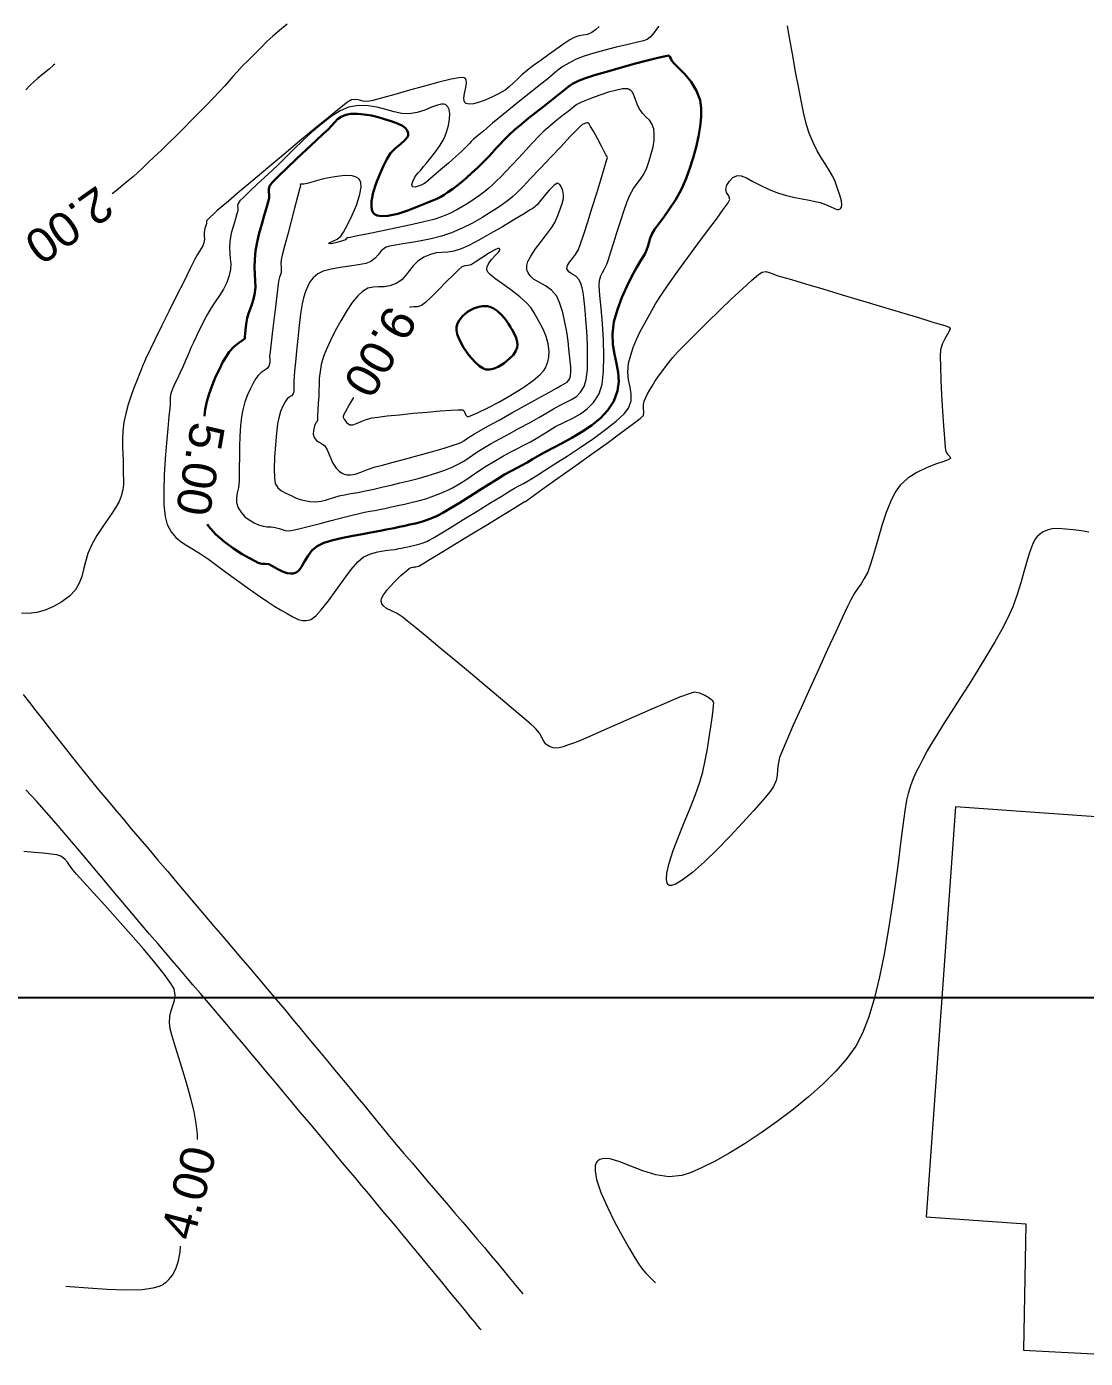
# Model space of a CAD drawing. Header units: metres. Extents: x 2662 to 3279, y 1027 to 1511.
# Drawn here: x 3076.2 to 3169.1, y 1061 to 1177.9 of the extents above; entities that cross this region are included whole.
import ezdxf

# ---------------------------------------------------------------- set-up
doc = ezdxf.new("R2010")
doc.units = ezdxf.units.M
doc.header["$LTSCALE"] = 1000
doc.layers.add('01 main point', color=1, linetype='Continuous')
for name, color, linetype, lineweight in [('BANGUNAN', 7, 'Continuous', 13), ('CONT-MJR', 251, 'Continuous', 30), ('CONT-MNR', 252, 'Continuous', 9), ('TEXT KONT', 3, 'Continuous', 15)]:
    doc.layers.add(name, color=color, linetype=linetype, lineweight=lineweight)
doc.styles.get("Standard").update_dxf_attribs({"font": 'arial.ttf'})

msp = doc.modelspace()

# ---------------------------------------------------------------- linework, layer by layer
at = {"layer": '01 main point'}
msp.add_lwpolyline([(2684.6, 1092.67), (3187.11, 1092.67), (3187.11, 1448.02), (2684.6, 1448.02)], close=True, dxfattribs=at)
at = {"layer": 'BANGUNAN', "elevation": 4.24}
msp.add_lwpolyline([(3177.66, 1060.98), (3178.33, 1071.75), (3188.79, 1071), (3191.37, 1107), (3157.71, 1109.41), (3155.13, 1073.41), (3163.91, 1072.79), (3163.69, 1061.71)], close=True, dxfattribs=at)
at = {"layer": 'CONT-MJR', "elevation": 5, "flags": 128}
msp.add_lwpolyline([(3092.04, 1134.23), (3092.11, 1134.1), (3092.77, 1133.34), (3093.52, 1132.67), (3094.31, 1132.09), (3095.07, 1131.61), (3095.73, 1131.24), (3096.22, 1130.98), (3096.5, 1130.85), (3096.81, 1130.76), (3097.09, 1130.75), (3097.43, 1130.71), (3097.74, 1130.56), (3098.15, 1130.32), (3098.63, 1130.08), (3099.04, 1129.94), (3099.35, 1129.9), (3099.55, 1129.91), (3099.66, 1129.93), (3099.74, 1129.96), (3099.88, 1130.03), (3100.08, 1130.2), (3100.3, 1130.49), (3100.56, 1130.95), (3100.84, 1131.44), (3101.2, 1131.91), (3101.68, 1132.31), (3102.27, 1132.59), (3103.04, 1132.83), (3103.92, 1133.04), (3104.81, 1133.22), (3105.66, 1133.37), (3106.37, 1133.49), (3106.89, 1133.59), (3107.36, 1133.69), (3107.73, 1133.76), (3108.07, 1133.82), (3108.44, 1133.89), (3108.91, 1134), (3109.36, 1134.1), (3109.82, 1134.2), (3110.3, 1134.3), (3110.82, 1134.44), (3111.37, 1134.62), (3111.99, 1134.87), (3112.09, 1134.91), (3112.31, 1135.02), (3112.7, 1135.23), (3113.3, 1135.57), (3114.14, 1136.08), (3115.03, 1136.64), (3115.92, 1137.21), (3116.77, 1137.75), (3117.52, 1138.23), (3118.11, 1138.59), (3118.72, 1138.93), (3119.22, 1139.19), (3119.66, 1139.42), (3120.1, 1139.66), (3120.59, 1139.93), (3121.18, 1140.3), (3121.71, 1140.6), (3122.39, 1140.95), (3123.18, 1141.36), (3124.03, 1141.82), (3124.91, 1142.33), (3125.76, 1142.91), (3126.54, 1143.55), (3127.2, 1144.26), (3127.72, 1145.05), (3128.05, 1145.93), (3128.16, 1146.75), (3128.1, 1147.55), (3127.95, 1148.34), (3127.78, 1149.15), (3127.64, 1150.02), (3127.6, 1150.95), (3127.73, 1151.99), (3128.03, 1153.08), (3128.41, 1154.13), (3128.85, 1155.11), (3129.31, 1156.01), (3129.75, 1156.79), (3130.13, 1157.45), (3130.43, 1157.96), (3130.6, 1158.29), (3130.74, 1158.71), (3130.83, 1159.04), (3130.92, 1159.36), (3131.09, 1159.77), (3131.3, 1160.11), (3131.65, 1160.59), (3132.11, 1161.2), (3132.62, 1161.92), (3133.15, 1162.74), (3133.65, 1163.64), (3134.08, 1164.6), (3134.4, 1165.49), (3134.69, 1166.41), (3134.95, 1167.35), (3135.16, 1168.27), (3135.31, 1169.16), (3135.39, 1170.01), (3135.38, 1170.78), (3135.29, 1171.47), (3134.98, 1172.3), (3134.5, 1173.08), (3133.94, 1173.76), (3133.41, 1174.32), (3133, 1174.72), (3132.8, 1174.93), (3132.71, 1175.12), (3132.65, 1175.28), (3132.54, 1175.38), (3132.26, 1175.34), (3131.59, 1175.19), (3130.64, 1174.95), (3129.5, 1174.65), (3128.29, 1174.31), (3127.09, 1173.97), (3126.01, 1173.65), (3125.15, 1173.37), (3124.62, 1173.17), (3124.1, 1172.89), (3123.7, 1172.63), (3123.35, 1172.36), (3122.98, 1172.05), (3122.51, 1171.68), (3122.06, 1171.33), (3121.5, 1170.89), (3120.88, 1170.4), (3120.24, 1169.88), (3119.6, 1169.35), (3119.01, 1168.85), (3118.5, 1168.39), (3118.03, 1167.94), (3117.68, 1167.56), (3117.37, 1167.21), (3117.06, 1166.86), (3116.7, 1166.48), (3116.25, 1166.02), (3115.74, 1165.54), (3115.25, 1165.08), (3114.78, 1164.66), (3114.34, 1164.28), (3113.93, 1163.95), (3113.54, 1163.66), (3113.15, 1163.38), (3112.83, 1163.16), (3112.52, 1162.98), (3112.18, 1162.81), (3111.73, 1162.63), (3111.23, 1162.42), (3110.5, 1162.12), (3109.64, 1161.79), (3108.74, 1161.49), (3107.88, 1161.3), (3107.29, 1161.27), (3106.93, 1161.34), (3106.75, 1161.43), (3106.67, 1161.5), (3106.6, 1161.57), (3106.51, 1161.75), (3106.43, 1162.08), (3106.43, 1162.61), (3106.58, 1163.36), (3106.85, 1164.18), (3107.17, 1164.98), (3107.5, 1165.7), (3107.78, 1166.28), (3108.12, 1166.81), (3108.55, 1167.24), (3108.98, 1167.61), (3109.35, 1167.94), (3109.57, 1168.19), (3109.65, 1168.38), (3109.67, 1168.51), (3109.66, 1168.58), (3109.64, 1168.66), (3109.58, 1168.81), (3109.44, 1169), (3109.16, 1169.22), (3108.71, 1169.43), (3108.17, 1169.62), (3107.59, 1169.81), (3107.04, 1169.97), (3106.44, 1170.11), (3105.81, 1170.21), (3105.2, 1170.26), (3104.64, 1170.26), (3104.18, 1170.18), (3103.77, 1170.01), (3103.47, 1169.79), (3103.21, 1169.53), (3102.94, 1169.22), (3102.6, 1168.87), (3102.19, 1168.5), (3101.54, 1167.9), (3100.73, 1167.15), (3099.86, 1166.33), (3099, 1165.51), (3098.27, 1164.79), (3097.73, 1164.23), (3097.49, 1163.93), (3097.42, 1163.65), (3097.43, 1163.41), (3097.46, 1163.16), (3097.45, 1162.85), (3097.37, 1162.53), (3097.22, 1162.01), (3097.02, 1161.35), (3096.8, 1160.59), (3096.58, 1159.79), (3096.39, 1158.99), (3096.26, 1158.25), (3096.19, 1157.48), (3096.18, 1156.79), (3096.21, 1156.16), (3096.24, 1155.59), (3096.25, 1155.05), (3096.2, 1154.54), (3096.08, 1153.99), (3095.94, 1153.53), (3095.78, 1153.12), (3095.64, 1152.73), (3095.53, 1152.33), (3095.43, 1151.8), (3095.38, 1151.3), (3095.35, 1150.91), (3095.33, 1150.74), (3095.33, 1150.63), (3095.32, 1150.53), (3095.16, 1150.42), (3094.8, 1150.16), (3094.35, 1149.8), (3093.93, 1149.36), (3093.7, 1149), (3093.4, 1148.48), (3093.08, 1147.86), (3092.75, 1147.16), (3092.44, 1146.42), (3092.18, 1145.69), (3091.98, 1145), (3091.84, 1144.31), (3091.78, 1143.74), (3091.78, 1143.73)], dxfattribs=at)
at = {"layer": 'CONT-MJR', "elevation": 10, "flags": 128}
msp.add_lwpolyline([(3118.75, 1151.36), (3118.71, 1151.43), (3118.62, 1151.58), (3118.46, 1151.83), (3118.23, 1152.17), (3117.88, 1152.6), (3117.47, 1152.98), (3117.11, 1153.21), (3116.82, 1153.33), (3116.62, 1153.37), (3116.52, 1153.39), (3116.41, 1153.39), (3116.2, 1153.38), (3115.86, 1153.32), (3115.41, 1153.16), (3114.88, 1152.87), (3114.42, 1152.49), (3114.14, 1152.13), (3113.98, 1151.85), (3113.92, 1151.66), (3113.9, 1151.56), (3113.89, 1151.47), (3113.89, 1151.27), (3113.96, 1150.93), (3114.16, 1150.42), (3114.53, 1149.74), (3114.99, 1149.07), (3115.5, 1148.48), (3115.92, 1148.12), (3116.21, 1147.93), (3116.4, 1147.85), (3116.48, 1147.83), (3116.58, 1147.81), (3116.79, 1147.81), (3117.12, 1147.87), (3117.56, 1148.04), (3118.09, 1148.37), (3118.56, 1148.77), (3118.87, 1149.09), (3119.04, 1149.32), (3119.12, 1149.47), (3119.15, 1149.53), (3119.18, 1149.61), (3119.22, 1149.75), (3119.25, 1149.97), (3119.24, 1150.25), (3119.14, 1150.6), (3118.97, 1150.97)], close=True, dxfattribs=at)
at = {"layer": 'CONT-MNR', "flags": 128}
for points, elevation in [([(3126.42, 1177.93), (3126.11, 1177.64), (3125.8, 1177.42), (3125.4, 1177.24), (3125.03, 1177.18), (3124.66, 1177.13), (3124.23, 1176.98), (3123.86, 1176.77), (3123.33, 1176.42), (3122.7, 1175.98), (3122.01, 1175.49), (3121.33, 1174.98), (3120.68, 1174.5), (3120.13, 1174.09), (3119.64, 1173.68), (3119.25, 1173.31), (3118.91, 1172.98), (3118.57, 1172.67), (3118.17, 1172.36), (3117.65, 1172.06), (3117.06, 1171.76), (3116.47, 1171.49), (3115.91, 1171.28), (3115.41, 1171.15), (3115.07, 1171.12), (3114.86, 1171.14), (3114.74, 1171.19), (3114.69, 1171.22), (3114.64, 1171.27), (3114.58, 1171.4), (3114.55, 1171.64), (3114.61, 1172.04), (3114.73, 1172.58), (3114.79, 1172.98), (3114.76, 1173.23), (3114.69, 1173.36), (3114.64, 1173.41), (3114.6, 1173.43), (3114.46, 1173.45), (3114.11, 1173.42), (3113.44, 1173.3), (3112.36, 1173.05), (3111.1, 1172.71), (3109.77, 1172.34), (3108.5, 1171.98), (3107.4, 1171.66), (3106.56, 1171.44), (3106.12, 1171.34), (3105.71, 1171.37), (3105.38, 1171.47), (3105.06, 1171.54), (3104.68, 1171.5), (3104.34, 1171.28), (3103.64, 1170.74), (3102.66, 1169.96), (3101.47, 1168.98), (3100.13, 1167.88), (3098.73, 1166.71), (3097.33, 1165.54), (3096.01, 1164.42), (3094.83, 1163.42), (3093.87, 1162.61), (3093.2, 1162.03), (3092.89, 1161.77), (3092.57, 1161.47), (3092.27, 1161.2), (3092.06, 1160.98), (3091.96, 1160.88), (3091.96, 1160.78), (3091.96, 1160.68), (3091.91, 1160.53), (3091.82, 1160.22), (3091.74, 1159.85), (3091.74, 1159.53), (3091.77, 1159.26), (3091.73, 1158.94), (3091.63, 1158.68), (3091.49, 1158.45), (3091.33, 1158.21), (3091.15, 1157.91), (3090.94, 1157.5), (3090.53, 1156.69), (3089.98, 1155.57), (3089.33, 1154.28), (3088.66, 1152.92), (3088.01, 1151.62), (3087.45, 1150.48), (3087.04, 1149.63), (3086.82, 1149.19), (3086.64, 1148.8), (3086.5, 1148.5), (3086.37, 1148.2), (3086.22, 1147.8), (3086.07, 1147.44), (3085.86, 1146.92), (3085.61, 1146.27), (3085.34, 1145.53), (3085.08, 1144.75), (3084.86, 1143.96), (3084.7, 1143.2), (3084.6, 1142.4), (3084.57, 1141.68), (3084.59, 1141.03), (3084.62, 1140.42), (3084.65, 1139.84), (3084.65, 1139.27), (3084.64, 1138.66), (3084.66, 1138.17), (3084.66, 1137.73), (3084.61, 1137.25), (3084.47, 1136.69), (3084.27, 1136.22), (3083.99, 1135.72), (3083.63, 1135.18), (3083.22, 1134.6), (3082.78, 1133.95), (3082.33, 1133.24), (3081.89, 1132.45), (3081.54, 1131.65), (3081.32, 1130.92), (3081.16, 1130.25), (3081, 1129.63), (3080.78, 1129.04), (3080.44, 1128.47), (3079.91, 1127.92), (3079.24, 1127.41), (3078.53, 1127), (3077.8, 1126.69), (3077.05, 1126.48), (3076.29, 1126.39), (3075.7, 1126.41)], 3), ([(3099.04, 1178.13), (3098.37, 1177.6), (3097.79, 1177.1), (3097.26, 1176.61), (3096.76, 1176.1), (3096.23, 1175.57), (3095.65, 1174.99), (3095.09, 1174.44), (3094.65, 1173.97), (3094.26, 1173.54), (3093.9, 1173.13), (3093.52, 1172.7), (3093.08, 1172.22), (3092.55, 1171.65), (3091.98, 1171.06), (3091.35, 1170.42), (3090.67, 1169.74), (3089.98, 1169.04), (3089.28, 1168.34), (3088.6, 1167.67), (3087.96, 1167.05), (3087.37, 1166.49), (3086.81, 1165.96), (3086.35, 1165.52), (3085.93, 1165.13), (3085.53, 1164.77), (3085.11, 1164.4), (3084.62, 1163.99), (3084.02, 1163.5), (3083.68, 1163.24)], 2), ([(3131.68, 1177.96), (3131.46, 1177.69), (3131.25, 1177.42), (3131.09, 1177.2), (3130.9, 1177.01), (3130.64, 1176.81), (3130.31, 1176.69), (3129.69, 1176.53), (3128.87, 1176.33), (3127.93, 1176.11), (3126.93, 1175.87), (3125.97, 1175.61), (3125.1, 1175.34), (3124.42, 1175.07), (3123.77, 1174.73), (3123.25, 1174.42), (3122.81, 1174.09), (3122.39, 1173.74), (3121.91, 1173.35), (3121.32, 1172.88), (3120.7, 1172.39), (3119.88, 1171.74), (3118.96, 1170.99), (3118, 1170.2), (3117.08, 1169.45), (3116.29, 1168.79), (3115.71, 1168.3), (3115.41, 1168.04), (3115.2, 1167.83), (3115.04, 1167.66), (3114.88, 1167.48), (3114.67, 1167.27), (3114.38, 1167), (3113.85, 1166.53), (3113.19, 1165.95), (3112.5, 1165.35), (3111.86, 1164.8), (3111.39, 1164.39), (3111.17, 1164.21), (3111.03, 1164.11), (3110.87, 1164.04), (3110.62, 1163.94), (3110.28, 1163.83), (3110.03, 1163.85), (3109.98, 1164.05), (3110.07, 1164.33), (3110.21, 1164.65), (3110.36, 1164.87), (3110.55, 1165.09), (3110.77, 1165.33), (3111.01, 1165.63), (3111.26, 1165.94), (3111.63, 1166.39), (3112.05, 1166.94), (3112.46, 1167.53), (3112.82, 1168.11), (3113.04, 1168.65), (3113.19, 1169.23), (3113.3, 1169.79), (3113.31, 1170.31), (3113.25, 1170.66), (3113.14, 1170.87), (3113.04, 1170.99), (3112.98, 1171.05), (3112.93, 1171.08), (3112.8, 1171.13), (3112.58, 1171.13), (3112.23, 1171.04), (3111.71, 1170.84), (3111.12, 1170.6), (3110.46, 1170.38), (3109.75, 1170.26), (3109.11, 1170.3), (3108.43, 1170.44), (3107.71, 1170.65), (3106.95, 1170.84), (3106.15, 1170.98), (3105.31, 1171), (3104.43, 1170.84), (3103.7, 1170.52), (3102.9, 1170.03), (3102.07, 1169.4), (3101.24, 1168.69), (3100.41, 1167.92), (3099.63, 1167.16), (3098.9, 1166.44), (3098.27, 1165.81), (3097.74, 1165.32), (3097.04, 1164.69), (3096.37, 1164.07), (3095.75, 1163.49), (3095.25, 1162.99), (3094.89, 1162.62), (3094.73, 1162.4), (3094.68, 1162.19), (3094.7, 1162), (3094.7, 1161.76), (3094.63, 1161.49), (3094.49, 1161.04), (3094.31, 1160.45), (3094.13, 1159.78), (3094, 1159.05), (3093.96, 1158.49), (3093.99, 1158.01), (3094.04, 1157.56), (3094.08, 1157.11), (3094.06, 1156.63), (3093.95, 1156.06), (3093.74, 1155.45), (3093.44, 1154.87), (3093.09, 1154.31), (3092.72, 1153.76), (3092.36, 1153.22), (3092.04, 1152.68), (3091.73, 1152.09), (3091.48, 1151.6), (3091.26, 1151.15), (3091.04, 1150.7), (3090.81, 1150.19), (3090.59, 1149.71), (3090.42, 1149.33), (3090.27, 1148.98), (3090.11, 1148.6), (3089.9, 1148.12), (3089.64, 1147.55), (3089.37, 1146.98), (3089.12, 1146.46), (3088.93, 1146.02), (3088.82, 1145.7), (3088.77, 1145.38), (3088.77, 1145.11), (3088.77, 1144.77), (3088.74, 1144.42), (3088.66, 1143.68), (3088.56, 1142.63), (3088.44, 1141.37), (3088.33, 1139.97), (3088.25, 1138.54), (3088.21, 1137.16), (3088.22, 1135.92), (3088.31, 1134.9), (3088.49, 1134.2), (3088.85, 1133.56), (3089.26, 1133.07), (3089.72, 1132.68), (3090.24, 1132.35), (3090.81, 1132.02), (3091.44, 1131.64), (3092.12, 1131.16), (3092.83, 1130.63), (3093.66, 1130.01), (3094.58, 1129.34), (3095.51, 1128.67), (3096.42, 1128.03), (3097.25, 1127.47), (3097.94, 1127.02), (3098.45, 1126.72), (3099.04, 1126.39), (3099.54, 1126.09), (3100.01, 1125.87), (3100.39, 1125.77), (3100.7, 1125.77), (3100.92, 1125.8), (3101.03, 1125.82), (3101.1, 1125.85), (3101.27, 1125.95), (3101.57, 1126.21), (3102.02, 1126.7), (3102.66, 1127.51), (3103.34, 1128.43), (3104.02, 1129.37), (3104.67, 1130.24), (3105.25, 1130.92), (3105.71, 1131.33), (3106.36, 1131.64), (3107.01, 1131.82), (3107.63, 1131.92), (3108.15, 1131.97), (3108.53, 1132.02), (3108.84, 1132.09), (3109.08, 1132.13), (3109.32, 1132.18), (3109.63, 1132.25), (3109.99, 1132.33), (3110.38, 1132.41), (3110.8, 1132.53), (3111.29, 1132.71), (3111.35, 1132.74), (3111.5, 1132.82), (3111.84, 1133.01), (3112.46, 1133.38), (3113.44, 1133.97), (3114.56, 1134.66), (3115.72, 1135.37), (3116.84, 1136.07), (3117.82, 1136.67), (3118.56, 1137.13), (3118.99, 1137.39), (3119.43, 1137.64), (3119.78, 1137.82), (3120.13, 1138.01), (3120.57, 1138.27), (3120.95, 1138.51), (3121.64, 1138.94), (3122.55, 1139.52), (3123.62, 1140.21), (3124.77, 1140.98), (3125.92, 1141.77), (3127, 1142.55), (3127.92, 1143.27), (3128.62, 1143.91), (3129.01, 1144.41), (3129.23, 1145.07), (3129.25, 1145.68), (3129.15, 1146.28), (3129.01, 1146.91), (3128.94, 1147.59), (3129.02, 1148.37), (3129.2, 1149.08), (3129.43, 1149.76), (3129.71, 1150.44), (3130.04, 1151.14), (3130.43, 1151.88), (3130.87, 1152.68), (3131.38, 1153.57), (3131.87, 1154.35), (3132.54, 1155.33), (3133.34, 1156.44), (3134.21, 1157.64), (3135.1, 1158.84), (3135.95, 1159.99), (3136.72, 1161.02), (3137.33, 1161.86), (3137.75, 1162.46), (3137.91, 1162.75), (3137.82, 1163.08), (3137.62, 1163.35), (3137.54, 1163.66), (3137.64, 1163.99), (3137.87, 1164.35), (3138.18, 1164.67), (3138.57, 1164.86), (3138.91, 1164.82), (3139.37, 1164.64), (3139.93, 1164.34), (3140.58, 1163.99), (3141.3, 1163.64), (3142.08, 1163.34), (3142.87, 1163.11), (3143.6, 1162.93), (3144.26, 1162.79), (3144.86, 1162.68), (3145.39, 1162.58), (3145.84, 1162.48), (3146.3, 1162.32), (3146.72, 1162.12), (3147.09, 1161.95), (3147.34, 1161.88), (3147.49, 1161.88), (3147.58, 1161.92), (3147.62, 1161.95), (3147.66, 1161.99), (3147.71, 1162.08), (3147.73, 1162.28), (3147.7, 1162.62), (3147.56, 1163.14), (3147.36, 1163.72), (3147.15, 1164.33), (3146.94, 1164.77), (3146.66, 1165.26), (3146.33, 1165.79), (3145.96, 1166.38), (3145.58, 1167.03), (3145.21, 1167.76), (3144.88, 1168.56), (3144.65, 1169.3), (3144.41, 1170.28), (3144.17, 1171.43), (3143.92, 1172.68), (3143.68, 1173.96), (3143.46, 1175.21), (3143.26, 1176.34), (3143.09, 1177.29), (3142.96, 1178)], 4), ([(3078.65, 1174.63), (3078.53, 1174.53), (3078.13, 1174.19), (3077.73, 1173.87), (3077.41, 1173.61), (3077.12, 1173.38), (3076.81, 1173.12), (3076.43, 1172.76), (3076.08, 1172.39)], 1), ([(3104.86, 1145.35), (3104.52, 1144.76), (3104.12, 1144.07), (3103.98, 1143.81), (3103.97, 1143.76), (3103.96, 1143.71), (3103.96, 1143.62), (3104.04, 1143.47), (3104.26, 1143.17), (3104.55, 1142.96), (3104.79, 1142.97), (3105.12, 1143.08), (3105.52, 1143.25), (3105.98, 1143.43), (3106.49, 1143.56), (3106.99, 1143.64), (3107.82, 1143.74), (3108.89, 1143.85), (3110.09, 1143.97), (3111.32, 1144.08), (3112.47, 1144.18), (3113.44, 1144.25), (3114.03, 1144.28), (3114.31, 1144.28), (3114.42, 1144.28), (3114.45, 1144.27), (3114.49, 1144.24), (3114.57, 1144.17), (3114.64, 1144.02), (3114.71, 1143.82), (3114.86, 1143.67), (3115.14, 1143.76), (3115.75, 1144.02), (3116.6, 1144.43), (3117.61, 1144.95), (3118.69, 1145.55), (3119.73, 1146.2), (3120.65, 1146.86), (3121.24, 1147.37), (3121.57, 1147.73), (3121.72, 1147.96), (3121.77, 1148.07), (3121.82, 1148.21), (3121.91, 1148.49), (3122, 1148.89), (3122.04, 1149.41), (3121.96, 1150.06), (3121.78, 1150.71), (3121.5, 1151.37), (3121.14, 1152.07), (3120.72, 1152.8), (3120.63, 1152.95), (3120.42, 1153.25), (3120.05, 1153.67), (3119.47, 1154.2), (3118.69, 1154.8), (3117.93, 1155.34), (3117.27, 1155.81), (3116.86, 1156.15), (3116.67, 1156.37), (3116.59, 1156.51), (3116.58, 1156.57), (3116.57, 1156.66), (3116.6, 1156.84), (3116.72, 1157.11), (3116.99, 1157.47), (3117.37, 1157.88), (3117.61, 1158.15), (3117.7, 1158.31), (3117.7, 1158.39), (3117.68, 1158.42), (3117.65, 1158.45), (3117.53, 1158.44), (3117.26, 1158.34), (3116.79, 1158.07), (3116.14, 1157.63), (3115.54, 1157.23), (3115.18, 1157.01), (3114.89, 1156.94), (3114.65, 1156.92), (3114.38, 1156.83), (3114.11, 1156.6), (3113.63, 1156.13), (3113.01, 1155.51), (3112.34, 1154.83), (3111.7, 1154.2), (3111.17, 1153.7), (3110.83, 1153.44), (3110.48, 1153.33), (3110.17, 1153.31), (3109.86, 1153.29), (3109.79, 1153.26)], 9), ([(3169.42, 1133.52), (3168.79, 1133.64), (3168.04, 1133.73), (3167.37, 1133.81), (3166.76, 1133.86), (3166.19, 1133.82), (3165.76, 1133.71), (3165.43, 1133.56), (3165.21, 1133.42), (3165.1, 1133.34), (3165.03, 1133.28), (3164.89, 1133.14), (3164.7, 1132.88), (3164.48, 1132.44), (3164.22, 1131.75), (3163.98, 1130.95), (3163.73, 1130.05), (3163.46, 1129.07), (3163.14, 1128.05), (3162.76, 1126.99), (3162.29, 1125.94), (3161.8, 1124.99), (3161.18, 1123.91), (3160.48, 1122.72), (3159.71, 1121.46), (3158.91, 1120.19), (3158.11, 1118.93), (3157.34, 1117.73), (3156.64, 1116.63), (3156.04, 1115.67), (3155.56, 1114.88), (3155.24, 1114.32), (3154.86, 1113.61), (3154.55, 1113.02), (3154.28, 1112.49), (3154.04, 1111.96), (3153.81, 1111.35), (3153.55, 1110.58), (3153.42, 1110.01), (3153.27, 1109.05), (3153.1, 1107.77), (3152.9, 1106.23), (3152.68, 1104.48), (3152.42, 1102.57), (3152.14, 1100.56), (3151.81, 1098.51), (3151.45, 1096.47), (3151.05, 1094.49), (3150.6, 1092.64), (3150.1, 1090.97), (3149.56, 1089.54), (3148.96, 1088.39), (3148.18, 1087.31), (3147.2, 1086.2), (3146.07, 1085.07), (3144.81, 1083.94), (3143.47, 1082.84), (3142.07, 1081.78), (3140.65, 1080.78), (3139.25, 1079.86), (3137.9, 1079.03), (3136.63, 1078.31), (3135.49, 1077.73), (3134.5, 1077.3), (3133.69, 1077.04), (3132.55, 1076.93), (3131.4, 1077.1), (3130.28, 1077.44), (3129.22, 1077.85), (3128.25, 1078.23), (3127.4, 1078.49), (3126.84, 1078.54), (3126.49, 1078.45), (3126.3, 1078.32), (3126.22, 1078.23), (3126.16, 1078.14), (3126.08, 1077.9), (3126.07, 1077.45), (3126.21, 1076.68), (3126.59, 1075.54), (3127.15, 1074.27), (3127.79, 1072.97), (3128.46, 1071.73), (3129.08, 1070.65), (3129.57, 1069.82), (3129.87, 1069.34), (3130.19, 1068.87), (3130.53, 1068.47), (3130.85, 1068.14), (3131.13, 1067.86), (3131.37, 1067.62)], 4), ([(3075.85, 1119.29), (3076.42, 1118.57), (3076.98, 1117.85), (3077.55, 1117.11), (3078.15, 1116.34), (3078.78, 1115.53), (3079.45, 1114.67), (3080.19, 1113.74), (3081, 1112.73), (3081.75, 1111.81), (3082.48, 1110.92), (3083.2, 1110.06), (3083.91, 1109.21), (3084.63, 1108.35), (3085.35, 1107.49), (3086.1, 1106.61), (3086.88, 1105.7), (3087.69, 1104.74), (3088.55, 1103.72), (3089.35, 1102.77), (3090.16, 1101.81), (3090.97, 1100.86), (3091.78, 1099.91), (3092.58, 1098.97), (3093.39, 1098.03), (3094.18, 1097.09), (3094.97, 1096.16), (3095.75, 1095.25), (3096.52, 1094.34), (3097.28, 1093.44), (3098.07, 1092.49), (3098.82, 1091.61), (3099.51, 1090.78), (3100.17, 1089.98), (3100.8, 1089.23), (3101.41, 1088.49), (3102.02, 1087.76), (3102.62, 1087.04), (3103.22, 1086.3), (3103.85, 1085.55), (3104.58, 1084.67), (3105.19, 1083.92), (3105.73, 1083.27), (3106.23, 1082.65), (3106.73, 1082.04), (3107.27, 1081.39), (3107.88, 1080.65), (3108.61, 1079.77), (3109.28, 1078.98), (3110, 1078.14), (3110.74, 1077.27), (3111.51, 1076.37), (3112.28, 1075.48), (3113.03, 1074.6), (3113.77, 1073.74), (3114.47, 1072.93), (3115.11, 1072.17), (3115.69, 1071.49), (3116.35, 1070.71), (3116.96, 1069.98), (3117.53, 1069.3), (3118.06, 1068.67), (3118.54, 1068.09), (3118.98, 1067.55), (3119.38, 1067.07), (3119.74, 1066.65)], 3), ([(3116.06, 1063.48), (3115.98, 1063.58), (3115.81, 1063.79), (3115.54, 1064.12), (3115.14, 1064.6), (3114.6, 1065.26), (3114.02, 1065.98), (3113.38, 1066.75), (3112.71, 1067.57), (3112.01, 1068.43), (3111.28, 1069.31), (3110.6, 1070.14), (3110.02, 1070.83), (3109.52, 1071.44), (3109.04, 1072.01), (3108.57, 1072.58), (3108.06, 1073.19), (3107.48, 1073.88), (3106.8, 1074.7), (3106.2, 1075.42), (3105.6, 1076.13), (3105, 1076.85), (3104.39, 1077.58), (3103.76, 1078.34), (3103.11, 1079.11), (3102.43, 1079.93), (3101.72, 1080.78), (3100.96, 1081.68), (3100.16, 1082.64), (3099.37, 1083.59), (3098.62, 1084.48), (3097.91, 1085.33), (3097.23, 1086.15), (3096.55, 1086.95), (3095.88, 1087.75), (3095.19, 1088.57), (3094.48, 1089.42), (3093.73, 1090.31), (3092.92, 1091.26), (3092.13, 1092.19), (3091.42, 1093.03), (3090.76, 1093.79), (3090.15, 1094.52), (3089.55, 1095.22), (3088.95, 1095.91), (3088.33, 1096.64), (3087.67, 1097.4), (3086.95, 1098.24), (3086.16, 1099.17), (3085.39, 1100.08), (3084.6, 1101.01), (3083.79, 1101.98), (3082.97, 1102.96), (3082.14, 1103.95), (3081.3, 1104.95), (3080.45, 1105.95), (3079.6, 1106.95), (3078.75, 1107.94), (3077.9, 1108.91), (3077.05, 1109.87), (3076.09, 1110.92)], 3), ([(3091.16, 1080.21), (3091.16, 1080.67), (3091.06, 1081.61), (3090.86, 1082.67), (3090.59, 1083.81), (3090.26, 1084.98), (3089.91, 1086.15), (3089.55, 1087.27), (3089.23, 1088.3), (3088.96, 1089.2), (3088.77, 1089.92), (3088.69, 1090.44), (3088.72, 1091.03), (3088.84, 1091.53), (3089, 1091.98), (3089.13, 1092.42), (3089.19, 1092.88), (3089.11, 1093.42), (3088.83, 1093.91), (3088.25, 1094.71), (3087.42, 1095.74), (3086.41, 1096.93), (3085.3, 1098.21), (3084.15, 1099.51), (3083.03, 1100.77), (3082.01, 1101.9), (3081.16, 1102.83), (3080.55, 1103.51), (3080.24, 1103.85), (3079.96, 1104.23), (3079.75, 1104.55), (3079.51, 1104.83), (3079.15, 1105.09), (3078.82, 1105.19), (3078.3, 1105.27), (3077.62, 1105.33), (3076.81, 1105.39), (3075.91, 1105.48)], 4), ([(3079.61, 1067.32), (3079.94, 1067.3), (3081.56, 1067.18), (3083.23, 1067.07), (3084.84, 1067.01), (3086.29, 1067.04), (3087.26, 1067.17), (3087.84, 1067.33), (3088.14, 1067.48), (3088.27, 1067.57), (3088.41, 1067.68), (3088.65, 1067.92), (3088.96, 1068.29), (3089.26, 1068.83), (3089.5, 1069.55), (3089.64, 1070.33), (3089.68, 1070.84)], 4)]:
    msp.add_lwpolyline(points, dxfattribs=dict(at, elevation=elevation))
for points, elevation in [([(3112.68, 1137.02), (3112.84, 1137.09), (3113.14, 1137.23), (3113.56, 1137.44), (3114.06, 1137.72), (3114.63, 1138.08), (3115.2, 1138.46), (3115.79, 1138.87), (3116.45, 1139.31), (3117.24, 1139.78), (3118.02, 1140.23), (3118.68, 1140.58), (3119.26, 1140.88), (3119.81, 1141.17), (3120.39, 1141.48), (3121.04, 1141.85), (3121.8, 1142.32), (3122.61, 1142.8), (3123.39, 1143.18), (3124.11, 1143.53), (3124.78, 1143.91), (3125.39, 1144.35), (3125.94, 1144.93), (3126.42, 1145.68), (3126.69, 1146.53), (3126.82, 1147.67), (3126.85, 1149), (3126.81, 1150.43), (3126.71, 1151.86), (3126.6, 1153.19), (3126.5, 1154.32), (3126.44, 1155.16), (3126.45, 1155.62), (3126.57, 1156.04), (3126.73, 1156.35), (3126.91, 1156.66), (3127.11, 1157.07), (3127.25, 1157.47), (3127.46, 1158.14), (3127.72, 1158.98), (3128.02, 1159.93), (3128.33, 1160.89), (3128.63, 1161.8), (3128.9, 1162.58), (3129.13, 1163.14), (3129.45, 1163.71), (3129.76, 1164.14), (3130.06, 1164.52), (3130.35, 1164.96), (3130.62, 1165.54), (3130.83, 1166.14), (3131.01, 1166.75), (3131.16, 1167.37), (3131.25, 1167.95), (3131.27, 1168.49), (3131.22, 1168.96), (3131.06, 1169.39), (3130.84, 1169.71), (3130.57, 1169.99), (3130.28, 1170.29), (3129.98, 1170.68), (3129.76, 1171.12), (3129.62, 1171.54), (3129.49, 1171.91), (3129.35, 1172.16), (3129.2, 1172.31), (3129.07, 1172.4), (3129, 1172.43), (3128.94, 1172.45), (3128.79, 1172.47), (3128.48, 1172.45), (3127.98, 1172.36), (3127.25, 1172.16), (3126.49, 1171.91), (3125.77, 1171.65), (3125.18, 1171.42), (3124.82, 1171.26), (3124.48, 1171.08), (3124.24, 1170.91), (3124, 1170.71), (3123.7, 1170.47), (3123.38, 1170.23), (3123, 1169.94), (3122.57, 1169.6), (3122.1, 1169.2), (3121.58, 1168.74), (3121.14, 1168.3), (3120.59, 1167.73), (3119.99, 1167.08), (3119.37, 1166.4), (3118.77, 1165.76), (3118.24, 1165.2), (3117.82, 1164.78), (3117.4, 1164.37), (3117.06, 1164.04), (3116.74, 1163.75), (3116.38, 1163.45), (3115.91, 1163.1), (3115.45, 1162.78), (3114.99, 1162.46), (3114.49, 1162.15), (3113.94, 1161.83), (3113.32, 1161.53), (3112.6, 1161.23), (3111.9, 1161), (3110.93, 1160.75), (3109.77, 1160.48), (3108.52, 1160.22), (3107.28, 1159.96), (3106.14, 1159.73), (3105.21, 1159.55), (3104.57, 1159.42), (3104.32, 1159.37), (3104.23, 1159.29), (3104.15, 1159.21), (3103.9, 1159.12), (3103.41, 1158.97), (3102.92, 1158.86), (3102.67, 1158.87), (3102.77, 1158.98), (3103.06, 1159.1), (3103.43, 1159.27), (3103.74, 1159.52), (3103.97, 1159.88), (3104.33, 1160.53), (3104.75, 1161.37), (3105.14, 1162.3), (3105.42, 1163.2), (3105.52, 1163.84), (3105.49, 1164.23), (3105.42, 1164.44), (3105.36, 1164.53), (3105.29, 1164.6), (3105.1, 1164.72), (3104.73, 1164.82), (3104.1, 1164.85), (3103.18, 1164.74), (3102.24, 1164.55), (3101.4, 1164.34), (3100.78, 1164.16), (3100.51, 1164.08), (3100.32, 1164.1), (3100.2, 1164.1), (3100.19, 1164.02), (3100.2, 1163.93), (3100.13, 1163.66), (3099.94, 1162.97), (3099.68, 1161.99), (3099.38, 1160.85), (3099.08, 1159.7), (3098.81, 1158.66), (3098.61, 1157.86), (3098.52, 1157.45), (3098.49, 1157.12), (3098.5, 1156.83), (3098.51, 1156.58), (3098.5, 1156.35), (3098.44, 1156.12), (3098.37, 1155.93), (3098.3, 1155.7), (3098.25, 1155.34), (3098.15, 1154.58), (3098.03, 1153.55), (3097.88, 1152.37), (3097.75, 1151.2), (3097.62, 1150.15), (3097.53, 1149.37), (3097.49, 1148.98), (3097.5, 1148.65), (3097.52, 1148.39), (3097.44, 1148.11), (3097.27, 1147.91), (3097.03, 1147.74), (3096.75, 1147.56), (3096.48, 1147.3), (3096.29, 1147.02), (3096.06, 1146.63), (3095.81, 1146.15), (3095.56, 1145.59), (3095.33, 1144.97), (3095.14, 1144.29), (3095.03, 1143.66), (3094.95, 1142.87), (3094.89, 1141.97), (3094.86, 1141.02), (3094.84, 1140.09), (3094.83, 1139.24), (3094.82, 1138.53), (3094.81, 1138.01), (3094.75, 1137.45), (3094.66, 1136.98), (3094.59, 1136.56), (3094.6, 1136.14), (3094.74, 1135.67), (3095.02, 1135.22), (3095.36, 1134.86), (3095.75, 1134.58), (3096.14, 1134.36), (3096.52, 1134.19), (3096.92, 1134.05), (3097.27, 1134.01), (3097.62, 1134), (3097.99, 1133.95), (3098.33, 1133.86), (3098.59, 1133.77), (3098.85, 1133.69), (3099.18, 1133.66), (3099.54, 1133.72), (3100.17, 1133.86), (3100.99, 1134.06), (3101.92, 1134.3), (3102.89, 1134.55), (3103.82, 1134.8), (3104.63, 1135), (3105.24, 1135.15), (3105.82, 1135.28), (3106.3, 1135.37), (3106.72, 1135.44), (3107.14, 1135.52), (3107.62, 1135.62), (3108.2, 1135.75), (3108.76, 1135.88), (3109.33, 1136), (3109.92, 1136.13), (3110.54, 1136.28), (3111.2, 1136.46), (3111.91, 1136.71)], 6), ([(3113.38, 1139.17), (3113.52, 1139.23), (3113.77, 1139.35), (3114.1, 1139.52), (3114.48, 1139.74), (3114.9, 1140.01), (3115.31, 1140.3), (3115.77, 1140.62), (3116.36, 1140.98), (3116.96, 1141.32), (3117.7, 1141.72), (3118.54, 1142.18), (3119.42, 1142.66), (3120.3, 1143.14), (3121.13, 1143.6), (3121.85, 1144.01), (3122.41, 1144.35), (3123.01, 1144.69), (3123.54, 1144.95), (3124.01, 1145.19), (3124.43, 1145.46), (3124.8, 1145.82), (3125.12, 1146.32), (3125.3, 1146.93), (3125.4, 1147.82), (3125.42, 1148.89), (3125.4, 1150.03), (3125.34, 1151.17), (3125.27, 1152.21), (3125.2, 1153.04), (3125.14, 1153.57), (3125.08, 1154.11), (3125.02, 1154.58), (3124.94, 1154.99), (3124.83, 1155.36), (3124.68, 1155.69), (3124.39, 1156), (3124.05, 1156.19), (3123.76, 1156.38), (3123.6, 1156.67), (3123.64, 1156.96), (3123.82, 1157.25), (3124.08, 1157.57), (3124.36, 1157.93), (3124.61, 1158.36), (3124.79, 1158.85), (3125.08, 1159.69), (3125.43, 1160.79), (3125.82, 1162.03), (3126.22, 1163.3), (3126.58, 1164.48), (3126.88, 1165.48), (3127.08, 1166.17), (3127.16, 1166.44), (3127.11, 1166.56), (3127.03, 1166.68), (3126.91, 1166.91), (3126.64, 1167.43), (3126.28, 1168.09), (3125.92, 1168.74), (3125.68, 1169.17), (3125.54, 1169.39), (3125.48, 1169.46), (3125.46, 1169.48), (3125.43, 1169.49), (3125.36, 1169.49), (3125.24, 1169.46), (3125.11, 1169.4), (3125.01, 1169.35), (3124.95, 1169.31), (3124.89, 1169.27), (3124.8, 1169.2), (3124.67, 1169.08), (3124.43, 1168.84), (3123.87, 1168.25), (3123.09, 1167.41), (3122.18, 1166.45), (3121.26, 1165.47), (3120.41, 1164.58), (3119.76, 1163.9), (3119.4, 1163.53), (3119.1, 1163.24), (3118.86, 1163.01), (3118.61, 1162.8), (3118.27, 1162.55), (3117.95, 1162.32), (3117.48, 1161.99), (3116.86, 1161.59), (3116.13, 1161.14), (3115.31, 1160.68), (3114.41, 1160.23), (3113.46, 1159.82), (3112.58, 1159.53), (3111.69, 1159.3), (3110.81, 1159.12), (3109.97, 1158.98), (3109.2, 1158.86), (3108.54, 1158.75), (3108.02, 1158.65), (3107.67, 1158.52), (3107.28, 1158.23), (3107.02, 1157.9), (3106.77, 1157.58), (3106.37, 1157.29), (3105.95, 1157.14), (3105.3, 1157.02), (3104.52, 1156.9), (3103.69, 1156.77), (3102.89, 1156.63), (3102.21, 1156.45), (3101.73, 1156.22), (3101.33, 1155.87), (3101.04, 1155.52), (3100.84, 1155.13), (3100.66, 1154.67), (3100.48, 1154.12), (3100.35, 1153.57), (3100.21, 1152.72), (3100.08, 1151.68), (3099.96, 1150.55), (3099.85, 1149.44), (3099.76, 1148.45), (3099.69, 1147.68), (3099.65, 1147.22), (3099.63, 1146.73), (3099.63, 1146.29), (3099.62, 1145.93), (3099.56, 1145.68), (3099.41, 1145.51), (3099.22, 1145.4), (3099.03, 1145.24), (3098.87, 1144.99), (3098.67, 1144.61), (3098.46, 1144.13), (3098.29, 1143.58), (3098.2, 1143.06), (3098.1, 1142.22), (3098.01, 1141.19), (3097.93, 1140.11), (3097.89, 1139.1), (3097.91, 1138.3), (3097.99, 1137.82), (3098.23, 1137.43), (3098.53, 1137.17), (3098.91, 1136.96), (3099.38, 1136.74), (3099.78, 1136.56), (3100.18, 1136.41), (3100.59, 1136.3), (3101.04, 1136.24), (3101.55, 1136.21), (3102.03, 1136.25), (3102.4, 1136.33), (3102.74, 1136.45), (3103.12, 1136.58), (3103.6, 1136.72), (3104.08, 1136.82), (3104.63, 1136.92), (3105.24, 1137.03), (3105.92, 1137.16), (3106.66, 1137.32), (3107.48, 1137.51), (3108.17, 1137.67), (3108.93, 1137.86), (3109.73, 1138.05), (3110.54, 1138.26), (3111.34, 1138.48), (3112.1, 1138.71), (3112.79, 1138.94)], 7), ([(3114.07, 1141.32), (3114.17, 1141.36), (3114.34, 1141.44), (3114.55, 1141.56), (3114.79, 1141.72), (3115.09, 1141.93), (3115.49, 1142.18), (3115.9, 1142.41), (3116.65, 1142.83), (3117.64, 1143.38), (3118.77, 1144), (3119.94, 1144.65), (3121.05, 1145.27), (3122, 1145.79), (3122.69, 1146.18), (3123.03, 1146.38), (3123.36, 1146.56), (3123.62, 1146.71), (3123.83, 1146.96), (3123.91, 1147.23), (3123.94, 1147.6), (3123.93, 1148.04), (3123.89, 1148.55), (3123.84, 1149.11), (3123.78, 1149.62), (3123.7, 1150.31), (3123.58, 1151.12), (3123.43, 1151.98), (3123.23, 1152.83), (3122.99, 1153.6), (3122.7, 1154.25), (3122.26, 1154.79), (3121.73, 1155.17), (3121.18, 1155.47), (3120.68, 1155.76), (3120.36, 1156.04), (3120.19, 1156.3), (3120.11, 1156.5), (3120.09, 1156.62), (3120.08, 1156.72), (3120.09, 1156.94), (3120.18, 1157.29), (3120.42, 1157.78), (3120.84, 1158.42), (3121.33, 1159.06), (3121.82, 1159.68), (3122.25, 1160.25), (3122.54, 1160.74), (3122.8, 1161.34), (3123.02, 1161.9), (3123.19, 1162.4), (3123.29, 1162.83), (3123.31, 1163.16), (3123.25, 1163.51), (3123.13, 1163.83), (3122.97, 1164.07), (3122.76, 1164.17), (3122.48, 1164.01), (3122.05, 1163.57), (3121.58, 1163.02), (3121.19, 1162.54), (3120.98, 1162.29), (3120.86, 1162.18), (3120.77, 1162.09), (3120.64, 1161.99), (3120.38, 1161.83), (3119.78, 1161.46), (3118.93, 1160.95), (3117.93, 1160.36), (3116.88, 1159.75), (3115.86, 1159.18), (3114.98, 1158.71), (3114.32, 1158.41), (3113.68, 1158.22), (3113.13, 1158.13), (3112.63, 1158.1), (3112.13, 1158.05), (3111.61, 1157.93), (3111.03, 1157.67), (3110.49, 1157.31), (3110.09, 1156.91), (3109.77, 1156.5), (3109.46, 1156.09), (3109.09, 1155.7), (3108.6, 1155.36), (3108.05, 1155.15), (3107.55, 1155.08), (3107.07, 1155.07), (3106.6, 1155.05), (3106.13, 1154.95), (3105.64, 1154.68), (3105.23, 1154.29), (3104.75, 1153.69), (3104.25, 1152.94), (3103.74, 1152.1), (3103.26, 1151.22), (3102.83, 1150.37), (3102.48, 1149.6), (3102.23, 1148.97), (3102.03, 1148.27), (3101.92, 1147.63), (3101.86, 1147.04), (3101.84, 1146.49), (3101.83, 1145.97), (3101.81, 1145.47), (3101.76, 1144.86), (3101.73, 1144.27), (3101.7, 1143.76), (3101.69, 1143.4), (3101.68, 1143.26), (3101.63, 1143.22), (3101.59, 1143.18), (3101.53, 1143.07), (3101.45, 1142.88), (3101.41, 1142.71), (3101.35, 1142.45), (3101.33, 1142.14), (3101.4, 1141.84), (3101.57, 1141.62), (3101.8, 1141.48), (3102.06, 1141.33), (3102.34, 1141.11), (3102.54, 1140.75), (3102.77, 1140.21), (3103.05, 1139.6), (3103.34, 1139.16), (3103.61, 1138.88), (3103.82, 1138.74), (3103.93, 1138.68), (3104.05, 1138.64), (3104.27, 1138.58), (3104.59, 1138.56), (3105, 1138.62), (3105.51, 1138.81), (3106.09, 1139.05), (3106.77, 1139.26), (3107.41, 1139.43), (3108.34, 1139.67), (3109.45, 1139.97), (3110.64, 1140.3), (3111.8, 1140.62), (3112.83, 1140.92), (3113.62, 1141.16)], 8), ([(3120.88, 1116.26), (3120.84, 1116.3), (3120.72, 1116.41), (3120.43, 1116.67), (3119.86, 1117.16), (3118.91, 1117.96), (3117.76, 1118.93), (3116.48, 1120.01), (3115.13, 1121.15), (3113.77, 1122.28), (3112.47, 1123.36), (3111.3, 1124.33), (3110.33, 1125.14), (3109.61, 1125.73), (3109.22, 1126.05), (3108.7, 1126.38), (3108.2, 1126.62), (3107.76, 1126.84), (3107.5, 1127.05), (3107.36, 1127.23), (3107.31, 1127.38), (3107.29, 1127.47), (3107.29, 1127.54), (3107.33, 1127.72), (3107.5, 1128.03), (3107.85, 1128.51), (3108.43, 1129.14), (3109.02, 1129.72), (3109.5, 1130.15), (3109.74, 1130.35), (3109.92, 1130.42), (3110.08, 1130.45), (3110.17, 1130.46), (3110.26, 1130.48), (3110.34, 1130.49), (3110.45, 1130.52), (3110.6, 1130.56), (3110.88, 1130.73), (3111.59, 1131.16), (3112.63, 1131.79), (3113.89, 1132.56), (3115.26, 1133.39), (3116.62, 1134.22), (3117.87, 1134.98), (3118.9, 1135.61), (3119.6, 1136.04), (3119.86, 1136.19), (3119.91, 1136.22), (3119.95, 1136.24), (3120.19, 1136.41), (3120.84, 1136.87), (3121.82, 1137.56), (3123.02, 1138.42), (3124.37, 1139.38), (3125.76, 1140.38), (3127.12, 1141.36), (3128.34, 1142.25), (3129.34, 1142.99), (3130.02, 1143.52), (3130.31, 1143.77), (3130.36, 1144.09), (3130.31, 1144.39), (3130.31, 1144.75), (3130.39, 1145.05), (3130.52, 1145.35), (3130.68, 1145.67), (3130.89, 1146.04), (3131.08, 1146.36), (3131.33, 1146.76), (3131.64, 1147.22), (3132.01, 1147.74), (3132.43, 1148.29), (3132.9, 1148.87), (3133.35, 1149.36), (3134.05, 1150.08), (3134.94, 1150.98), (3135.95, 1151.97), (3137.01, 1153), (3138.05, 1154.01), (3139.02, 1154.91), (3139.83, 1155.65), (3140.43, 1156.16), (3140.74, 1156.37), (3141.08, 1156.41), (3141.37, 1156.34), (3141.67, 1156.21), (3142.05, 1156.08), (3142.45, 1155.96), (3143.32, 1155.71), (3144.56, 1155.34), (3146.07, 1154.89), (3147.77, 1154.38), (3149.55, 1153.85), (3151.32, 1153.32), (3152.99, 1152.82), (3154.47, 1152.37), (3155.65, 1152.01), (3156.46, 1151.77), (3156.78, 1151.67), (3156.98, 1151.59), (3157.15, 1151.53), (3157.24, 1151.41), (3157.19, 1151.23), (3157.02, 1150.93), (3156.79, 1150.52), (3156.56, 1150.04), (3156.41, 1149.53), (3156.38, 1149), (3156.39, 1148.09), (3156.43, 1146.9), (3156.49, 1145.55), (3156.57, 1144.17), (3156.66, 1142.87), (3156.74, 1141.77), (3156.81, 1140.98), (3156.86, 1140.62), (3157.02, 1140.38), (3157.22, 1140.19), (3157.28, 1140.01), (3157.09, 1139.89), (3156.62, 1139.72), (3155.95, 1139.49), (3155.16, 1139.18), (3154.33, 1138.78), (3153.54, 1138.28), (3152.87, 1137.67), (3152.43, 1137.04), (3152.02, 1136.21), (3151.64, 1135.25), (3151.29, 1134.22), (3150.98, 1133.17), (3150.69, 1132.17), (3150.44, 1131.27), (3150.21, 1130.54), (3150.01, 1130.03), (3149.71, 1129.45), (3149.43, 1129.01), (3149.15, 1128.61), (3148.86, 1128.17), (3148.54, 1127.6), (3148.27, 1127.05), (3147.81, 1126.08), (3147.2, 1124.77), (3146.49, 1123.22), (3145.71, 1121.54), (3144.93, 1119.8), (3144.17, 1118.12), (3143.48, 1116.58), (3142.91, 1115.27), (3142.49, 1114.3), (3142.28, 1113.76), (3142.14, 1113.16), (3142.09, 1112.66), (3142.07, 1112.2), (3141.98, 1111.73), (3141.75, 1111.2), (3141.44, 1110.77), (3140.84, 1110.04), (3140.02, 1109.09), (3139.03, 1108), (3137.94, 1106.83), (3136.8, 1105.67), (3135.68, 1104.59), (3134.63, 1103.66), (3133.72, 1102.96), (3133.13, 1102.61), (3132.79, 1102.5), (3132.62, 1102.5), (3132.56, 1102.53), (3132.49, 1102.58), (3132.4, 1102.72), (3132.34, 1103.02), (3132.38, 1103.58), (3132.59, 1104.48), (3132.94, 1105.57), (3133.39, 1106.77), (3133.9, 1108.03), (3134.41, 1109.29), (3134.88, 1110.49), (3135.26, 1111.57), (3135.52, 1112.48), (3135.74, 1113.49), (3135.93, 1114.52), (3136.1, 1115.51), (3136.25, 1116.44), (3136.36, 1117.24), (3136.44, 1117.89), (3136.48, 1118.33), (3136.49, 1118.53), (3136.4, 1118.71), (3136.25, 1118.85), (3136.05, 1118.99), (3135.7, 1119.2), (3135.26, 1119.39), (3134.77, 1119.47), (3134.34, 1119.35), (3133.49, 1119.03), (3132.34, 1118.55), (3130.97, 1117.96), (3129.51, 1117.31), (3128.03, 1116.66), (3126.65, 1116.05), (3125.47, 1115.53), (3124.59, 1115.16), (3124.1, 1114.97), (3123.65, 1114.82), (3123.26, 1114.69), (3122.91, 1114.59), (3122.62, 1114.57), (3122.4, 1114.6), (3122.24, 1114.64), (3122.16, 1114.67), (3122.07, 1114.71), (3121.93, 1114.79), (3121.76, 1114.93), (3121.58, 1115.17), (3121.4, 1115.5), (3121.19, 1115.87)], 3)]:
    msp.add_lwpolyline(points, close=True, dxfattribs=dict(at, elevation=elevation))

# ---------------------------------------------------------------- texts
at = {"layer": 'TEXT KONT', "char_height": 3, "attachment_point": 5}
for s, insert, rotation in [('{2.00}', (3079.89, 1160.49, 2), 215.3303), ('{9.00}', (3107.2, 1149.38, 9), 239.5839), ('{5.00}', (3091.4, 1139.07, 5), 260.1413), ('{4.00}', (3090.4, 1075.53, 4), 75.2591)]:
    msp.add_mtext(s, dxfattribs=dict(at, insert=insert, rotation=rotation))

doc.saveas('drawing.dxf')
